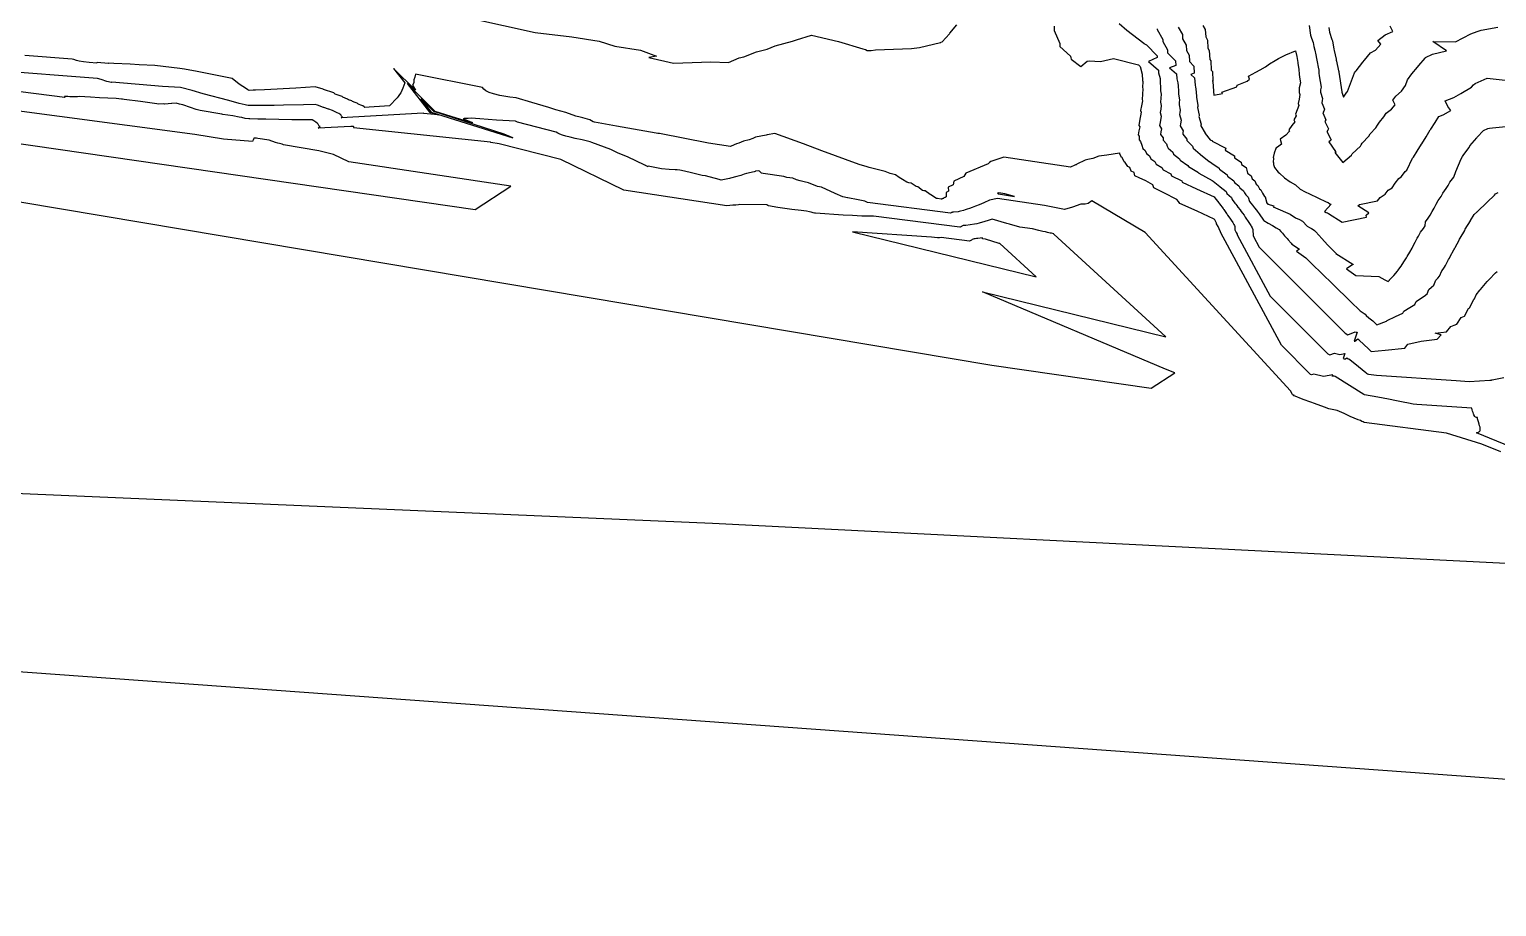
# Model space of a CAD drawing. Header units: metres. Extents: x 706349 to 713144, y 2649082 to 2655455.
# Drawn here: x 710793.2 to 711217.5, y 2651751.2 to 2652004.8 of the extents above; entities that cross this region are included whole.
import ezdxf

# ---------------------------------------------------------------- set-up
doc = ezdxf.new("R2010")
doc.units = ezdxf.units.M
for name, color, linetype in [('C-TINN-BNDY', 110, 'Continuous'), ('C-TOPO-MAJR', 9, 'Continuous'), ('C-TOPO-MINR', 8, 'Continuous')]:
    doc.layers.add(name, color=color, linetype=linetype)

msp = doc.modelspace()

# ---------------------------------------------------------------- linework, layer by layer
at = {"layer": 'C-TINN-BNDY', "color": 110, "linetype": 'Continuous', "lineweight": -3, "flags": 128}
msp.add_lwpolyline([(711728.46, 2651751.17), (708979.69, 2651949.91)], dxfattribs=at)
at = {"layer": 'C-TOPO-MAJR', "color": 9, "linetype": 'Continuous', "lineweight": -3, "elevation": -10, "flags": 128}
msp.add_lwpolyline([(711125.39, 2652005.41), (711126.62, 2652003.32), (711126.69, 2652002.03), (711127.67, 2652000.28), (711127.79, 2651998.72), (711128.57, 2651997.3), (711128.65, 2651995.52), (711129.97, 2651994.16), (711130.04, 2651992.16), (711129.08, 2651991.75), (711130.16, 2651990.79), (711130.31, 2651988.69), (711130.46, 2651988.12), (711130.48, 2651987.65), (711130.7, 2651985.47), (711130.7, 2651985.08), (711131.06, 2651982.86), (711131.04, 2651982.53), (711131.02, 2651982.23), (711131.47, 2651980.04), (711131.43, 2651979.81), (711131.39, 2651979.58), (711132.05, 2651977.42), (711132, 2651977.08), (711131.97, 2651976.92), (711133.19, 2651974.82), (711133.18, 2651974.74), (711133.16, 2651974.66), (711134.63, 2651972.85), (711135.28, 2651972.55), (711135.22, 2651972.51), (711139.19, 2651970.49), (711139.07, 2651970.18), (711138.99, 2651969.88), (711141.72, 2651968.2), (711141.7, 2651967.7), (711143.63, 2651966.43), (711143.67, 2651965.77), (711145.11, 2651964.82), (711145.23, 2651964.05), (711145.44, 2651963.24), (711146.47, 2651962.48), (711146.81, 2651961.58), (711147.56, 2651961.01), (711147.95, 2651960.05), (711148.46, 2651959.64), (711148.94, 2651958.67), (711149.28, 2651958.39), (711149.79, 2651957.47), (711150.38, 2651956.5), (711150.51, 2651956.39), (711151.07, 2651954.58), (711151.09, 2651954.55), (711151.3, 2651954.27), (711153.06, 2651953.76), (711152.86, 2651953.54), (711154.9, 2651952.62), (711156.48, 2651951.91), (711157.74, 2651951.35), (711159.31, 2651950.36), (711160.5, 2651949.81), (711161.39, 2651949.35), (711162.68, 2651947.95), (711163.41, 2651947.54), (711163.99, 2651947.2), (711164.46, 2651946.93), (711164.85, 2651946.7), (711166.42, 2651944.91), (711166.6, 2651944.73), (711166.73, 2651944.57), (711166.85, 2651944.42), (711168.72, 2651942.44), (711168.79, 2651942.33), (711170.95, 2651940.1), (711171, 2651940.02), (711175.89, 2651936.9), (711175.96, 2651936.9), (711175.98, 2651936.89), (711176, 2651936.87), (711175.9, 2651936.87), (711174.06, 2651935.55), (711176.73, 2651933.62), (711183.42, 2651933.32), (711185.16, 2651932.39), (711186.11, 2651931.93), (711186.55, 2651932.34), (711186.56, 2651932.37), (711187.76, 2651933.66), (711188.85, 2651934.87), (711188.94, 2651935.08), (711189.85, 2651936.32), (711190.68, 2651937.55), (711191.44, 2651938.77), (711191.63, 2651939.15), (711192.37, 2651940.36), (711193.03, 2651941.55), (711193.3, 2651942.05), (711193.93, 2651943.24), (711194.54, 2651944.4), (711194.88, 2651945.01), (711195.52, 2651946.16), (711196.39, 2651947.21), (711196.83, 2651947.99), (711196.94, 2651949.16), (711197.72, 2651950.23), (711198.25, 2651951.08), (711198.83, 2651952.16), (711199.46, 2651953.15), (711200.03, 2651954.25), (711200.63, 2651955.31), (711201.42, 2651956.45), (711201.96, 2651957.46), (711202.91, 2651958.79), (711203.44, 2651959.71), (711203.95, 2651960.6), (711205.08, 2651962.1), (711205.73, 2651963.71), (711207.28, 2651967.33), (711207.63, 2651968.01), (711207.97, 2651968.63), (711209.55, 2651970.65), (711209.79, 2651971.1), (711211.78, 2651973.45), (711211.9, 2651973.66), (711213.65, 2651975.55), (711214.98, 2651976.14), (711215.41, 2651976.2), (711216.31, 2651976.31), (711225.96, 2651977.31)], dxfattribs=at)
at = {"layer": 'C-TOPO-MAJR', "color": 9, "linetype": 'Continuous', "lineweight": -3, "flags": 128}
msp.add_lwpolyline([(711218.73, 2651882.67), (711213.18, 2651884.92), (711203.02, 2651888.02), (711179.17, 2651891.14), (711178.86, 2651891.31), (711178.47, 2651891.48), (711178.14, 2651891.68), (711177.45, 2651891.96), (711175.09, 2651892.86), (711173.4, 2651893.71), (711171.35, 2651894.61), (711169, 2651895.09), (711167.74, 2651895.55), (711166.9, 2651895.85), (711164.58, 2651896.69), (711164.09, 2651896.88), (711163.77, 2651896.99), (711161.52, 2651897.76), (711158.79, 2651898.96), (711158.86, 2651898.99), (711158.94, 2651899.04), (711158.84, 2651899.02), (711158.66, 2651899.07), (711158.64, 2651899.07), (711158.64, 2651899.07), (711158.46, 2651899.25), (711157.88, 2651900.33), (711115.88, 2651946.12), (711100.45, 2651955.27), (711099.39, 2651954.47), (711098.5, 2651954.27), (711097.9, 2651954.22), (711097.22, 2651954.26), (711094.81, 2651953.39), (711092.52, 2651952.68), (711086.75, 2651953.89), (711073.14, 2651955.93), (711070.83, 2651955.4), (711069.19, 2651954.68), (711067.85, 2651954.12), (711066.75, 2651953.68), (711065.82, 2651953.34), (711065.02, 2651953.06), (711064.35, 2651952.83), (711063.78, 2651952.64), (711063.28, 2651952.48), (711062.44, 2651952.25), (711062.08, 2651952.16), (711061.74, 2651952.09), (711060.44, 2651951.93), (711060.3, 2651951.93), (711060.18, 2651951.91), (711060.07, 2651951.9), (711059.88, 2651951.83), (711059.79, 2651951.77), (711059.6, 2651951.65), (711059.59, 2651951.66), (711035.54, 2651954.77), (711034.83, 2651955.13), (711032.89, 2651955.53), (711029.85, 2651956.06), (711029.74, 2651956.13), (711028.41, 2651956.41), (711026.22, 2651957.33), (711022.29, 2651959.2), (711021.14, 2651959.37), (711018.47, 2651960.43), (711017.21, 2651960.73), (711016.1, 2651961.01), (711015.05, 2651961.33), (711013.94, 2651961.79), (711012.2, 2651961.97), (711011.4, 2651962.23), (711005.36, 2651963.17), (711004.95, 2651963.24), (711004.49, 2651963.57), (711004.4, 2651963.68), (711004.31, 2651963.77), (711004.16, 2651963.93), (711003.22, 2651963.76), (711003.06, 2651963.7), (711002.83, 2651963.62), (711000.6, 2651963.14), (710999.86, 2651962.9), (710998.9, 2651962.55), (710997.73, 2651962.24), (710995.92, 2651961.82), (710995.65, 2651961.66), (710993.21, 2651961.23), (710992.7, 2651961.38), (710988.75, 2651962.45), (710987.76, 2651962.54), (710984.66, 2651963.32), (710982.69, 2651963.8), (710981.29, 2651964.13), (710980.56, 2651964.17), (710979.93, 2651964.23), (710978.18, 2651964.28), (710976.04, 2651964.45), (710972.12, 2651965.27), (710972.03, 2651965.1), (710971.96, 2651965.18), (710971.57, 2651965.39), (710971.5, 2651965.43), (710971.38, 2651965.48), (710971.15, 2651965.58), (710966.19, 2651967.92), (710963.48, 2651969), (710961.33, 2651970.09), (710955.8, 2651972.09), (710955.37, 2651972.24), (710953.04, 2651972.82), (710951.07, 2651973.26), (710949.55, 2651973.65), (710948.32, 2651973.97), (710947.37, 2651974.26), (710946.61, 2651974.54), (710945.99, 2651974.8), (710945.52, 2651975.07), (710934.37, 2651977.94), (710933.76, 2651978.22), (710933.74, 2651978.22), (710928.28, 2651978.58), (710923.44, 2651978.92), (710921, 2651979.09), (710920.12, 2651979.05), (710919.43, 2651979.02), (710918.97, 2651979), (710918.62, 2651978.97), (710921.31, 2651977.83), (710921.02, 2651977.75), (710910.55, 2651981.08), (710902.48, 2651989.11), (710908.87, 2651980.86), (710911.4, 2651980.06), (710907.14, 2651980.51), (710907.15, 2651980.52), (710907.15, 2651980.53), (710907.14, 2651980.54), (710907.08, 2651980.54), (710883.39, 2651979.24), (710883.72, 2651979.51), (710883.55, 2651979.57), (710883.5, 2651979.72), (710883.39, 2651979.89), (710883.22, 2651980.07), (710882.97, 2651980.27), (710882.64, 2651980.48), (710882.18, 2651980.7), (710881.6, 2651980.98), (710880.84, 2651981.3), (710879.81, 2651981.69), (710879.66, 2651981.75), (710878.34, 2651982.2), (710878.29, 2651982.26), (710876.52, 2651982.85), (710875.86, 2651983.04), (710872.49, 2651983), (710866.68, 2651982.87), (710864.01, 2651982.83), (710858.47, 2651982.77), (710856.43, 2651982.75), (710856.03, 2651982.85), (710855.64, 2651982.95), (710853.84, 2651983.39), (710850.87, 2651984.27), (710850.86, 2651984.27), (710850.84, 2651984.28), (710843.5, 2651986.2), (710840.24, 2651987.12), (710836.94, 2651988.02), (710831.68, 2651988.33), (710817.09, 2651989.54), (710816.99, 2651989.44), (710816.98, 2651989.45), (710816.97, 2651989.42), (710815.57, 2651989.72), (710813.93, 2651990.3), (710812.94, 2651990.57), (710782.84, 2651992.92)], dxfattribs=at)
msp.add_lwpolyline([(711073.14, 2651957.44), (711073.44, 2651957.3), (711078.04, 2651956.47), (711075.25, 2651957.22), (711073.5, 2651957.56), (711073.14, 2651957.44)], close=True, dxfattribs=at)
at = {"layer": 'C-TOPO-MINR', "color": 8, "linetype": 'Continuous', "lineweight": -3, "flags": 128}
for points, elevation in [([(710921.16, 2652007.99), (710939.48, 2652003.87), (710950.06, 2652002.6), (710957.99, 2652001.4), (710962.5, 2651999.94), (710969.93, 2651998.78), (710974.53, 2651997.05), (710972.35, 2651996.63), (710979.47, 2651995.04), (710990.22, 2651995.42), (710995.35, 2651995.26), (710998.49, 2651996.56), (710999.8, 2651996.89), (711003.42, 2651998.26), (711006.51, 2651999.1), (711008.88, 2652000.02), (711013.91, 2652001.42), (711015, 2652001.82), (711019.36, 2652003.08), (711027.18, 2652001.33), (711034.24, 2651999.13), (711034.98, 2651998.94), (711035.5, 2651998.74), (711036.65, 2651998.72), (711037.9, 2651998.84), (711048.29, 2651999.3), (711050.63, 2651999.57), (711056.63, 2652001.02), (711056.74, 2652001.04), (711056.79, 2652001.06), (711057.14, 2652001.19), (711059.27, 2652003.55), (711059.34, 2652003.7), (711061.41, 2652006.11)], -4), ([(711089.51, 2652005.68), (711089.55, 2652004.49), (711091.16, 2652000.74), (711091.15, 2651999.84), (711094.23, 2651997.06), (711094.33, 2651996.62), (711094.44, 2651996.22), (711097.26, 2651994.05), (711099.07, 2651995.63), (711099.62, 2651995.68), (711102.91, 2651995.54), (711106.72, 2651996.4), (711113.97, 2651994.52), (711114.44, 2651994.1), (711114.45, 2651994.02), (711115.03, 2651991.84), (711115.11, 2651990.03), (711115.15, 2651989.71), (711115.13, 2651988.02), (711115.19, 2651987.64), (711115.1, 2651986.03), (711114.97, 2651984.54), (711115.06, 2651984.11), (711114.82, 2651982.7), (711114.55, 2651981.34), (711114.69, 2651980.9), (711114.25, 2651978.31), (711114.02, 2651977.04), (711114.27, 2651976.62), (711114.03, 2651975.44), (711113.8, 2651974.3), (711114.12, 2651973.9), (711114.13, 2651972.82), (711114.55, 2651972.38), (711114.86, 2651971.33), (711115.23, 2651970.35), (711115.87, 2651969.81), (711116.27, 2651968.89), (711117.12, 2651968.22), (711117.51, 2651967.38), (711118.67, 2651966.6), (711119.08, 2651965.84), (711120.67, 2651964.88), (711121.11, 2651964.2), (711123.3, 2651963.01), (711123.52, 2651962.48), (711126.44, 2651960.98), (711126.51, 2651960.6), (711130.71, 2651958.67), (711135.77, 2651956.35), (711136.02, 2651956.12), (711136.03, 2651956.09), (711137.15, 2651954.61), (711137.21, 2651954.53), (711137.28, 2651954.44), (711137.35, 2651954.35), (711138.37, 2651953.01), (711138.48, 2651952.85), (711138.61, 2651952.68), (711139.38, 2651951.56), (711139.53, 2651951.34), (711139.68, 2651951.11), (711140.36, 2651950.19), (711140.53, 2651949.93), (711140.7, 2651949.67), (711141.18, 2651948.92), (711141.5, 2651948.35), (711141.67, 2651948.08), (711141.74, 2651947.83), (711141.8, 2651946.87), (711142.02, 2651946.42), (711142.2, 2651946.07), (711142.42, 2651945.59), (711142.47, 2651945.4), (711152.02, 2651927.67), (711168.66, 2651911.02), (711169.21, 2651910.7), (711170.61, 2651911.23), (711172.14, 2651910.82), (711173.6, 2651911.09), (711173.12, 2651909.61), (711173.45, 2651909.58), (711173.77, 2651909.52), (711174.22, 2651909.85), (711174.6, 2651909.57), (711174.84, 2651909.49), (711174.95, 2651909.44), (711175.05, 2651909.34), (711177.5, 2651907.3), (711179.63, 2651905.62), (711179.84, 2651905.44), (711180.15, 2651905.22), (711180.47, 2651905.16), (711182.71, 2651904.79), (711205.79, 2651903.26), (711209.56, 2651902.96), (711215.52, 2651903.42), (711216.03, 2651903.39), (711216.11, 2651903.45), (711216.19, 2651903.52), (711219.61, 2651904.13)], -4), ([(711108.3, 2652006.46), (711110.6, 2652004.59), (711115.44, 2652000.84), (711115.49, 2652000.68), (711116.24, 2652000.37), (711119.35, 2651997.18), (711119.37, 2651996.64), (711116.79, 2651995.54), (711119.68, 2651993), (711119.74, 2651992.25), (711120.18, 2651990.6), (711120.24, 2651989.24), (711120.33, 2651988.3), (711120.32, 2651987.04), (711120.48, 2651986.04), (711120.42, 2651984.87), (711120.32, 2651983.77), (711120.53, 2651982.75), (711120.35, 2651981.73), (711120.16, 2651980.75), (711120.48, 2651979.74), (711120.16, 2651977.9), (711120.01, 2651977), (711120.58, 2651976.02), (711120.41, 2651975.21), (711120.25, 2651974.42), (711121.03, 2651973.45), (711121.04, 2651972.74), (711122.05, 2651971.69), (711122.24, 2651971.03), (711122.48, 2651970.42), (711123.83, 2651969.27), (711124.06, 2651968.73), (711125.76, 2651967.41), (711125.96, 2651966.97), (711128.18, 2651965.48), (711128.36, 2651965.16), (711131.25, 2651963.42), (711131.37, 2651963.22), (711135.21, 2651961.13), (711135.22, 2651961.12), (711135.56, 2651960.94), (711137.47, 2651959.4), (711137.54, 2651959.26), (711139.24, 2651957.88), (711139.37, 2651957.64), (711139.52, 2651957.39), (711140.85, 2651956.21), (711141.04, 2651955.59), (711141.8, 2651954.59), (711142.06, 2651954.25), (711142.37, 2651953.85), (711142.69, 2651953.42), (711143.3, 2651952.61), (711143.64, 2651952.15), (711144.02, 2651951.65), (711144.44, 2651951.04), (711144.79, 2651950.51), (711145.16, 2651949.96), (711145.48, 2651949.53), (711145.84, 2651948.98), (711146.2, 2651948.43), (711146.39, 2651948.14), (711146.51, 2651947.93), (711146.83, 2651947.42), (711146.97, 2651946.94), (711147.08, 2651945.13), (711147.11, 2651945.05), (711147.14, 2651944.99), (711147.18, 2651944.91), (711147.19, 2651944.88), (711148.8, 2651941.88), (711173.68, 2651917), (711174.5, 2651916.52), (711176.58, 2651917.31), (711176.86, 2651917.24), (711177.12, 2651917.29), (711176.28, 2651914.66), (711176.38, 2651914.65), (711176.47, 2651914.63), (711177.4, 2651915.29), (711177.46, 2651915.26), (711177.51, 2651915.23), (711177.58, 2651915.17), (711179.29, 2651913.52), (711180.27, 2651912.59), (711180.65, 2651912.23), (711181.25, 2651911.67), (711185.24, 2651912.06), (711190.95, 2651912.65), (711191.77, 2651913.83), (711195.68, 2651914.66), (711200.33, 2651915.21), (711201.41, 2651916.5), (711199.67, 2651916.95), (711202.96, 2651917.39), (711204.24, 2651918.94), (711205.22, 2651919.32), (711206.03, 2651919.62), (711207.2, 2651921.49), (711207.72, 2651921.73), (711208.16, 2651921.93), (711209.32, 2651924.1), (711209.56, 2651924.24), (711209.76, 2651924.36), (711210.92, 2651926.8), (711210.98, 2651926.85), (711211.03, 2651926.88), (711211.08, 2651926.92), (711211.56, 2651928.03), (711212.6, 2651929.39), (711212.7, 2651929.49), (711212.82, 2651929.61), (711214.71, 2651931.88), (711215, 2651932.16), (711215.36, 2651932.48), (711217.12, 2651934.38), (711217.66, 2651934.84)], -6), ([(711132.51, 2652005.88), (711133.18, 2652004.75), (711133.37, 2652002.6), (711133.88, 2652001.72), (711134.01, 2651999.33), (711134.38, 2651998.68), (711134.59, 2651996.12), (711134.84, 2651995.67), (711134.95, 2651992.99), (711135.28, 2651992.66), (711135.38, 2651989.91), (711135.22, 2651989.85), (711135.4, 2651989.69), (711135.6, 2651986.92), (711135.6, 2651986.89), (711135.61, 2651986.86), (711135.71, 2651985.81), (711138.22, 2651986.24), (711138.09, 2651986.45), (711138.03, 2651986.63), (711142.41, 2651988.15), (711142.49, 2651988.63), (711145.36, 2651989.86), (711146.04, 2651990.44), (711145.73, 2651991.23), (711147.87, 2651992.42), (711149.11, 2651993.1), (711150.63, 2651993.97), (711151.77, 2651994.85), (711153.47, 2651995.84), (711154.38, 2651996.39), (711156.53, 2651997.43), (711159.31, 2651998.64), (711159.68, 2651996.91), (711159.97, 2651995.22), (711160.04, 2651994.96), (711160.26, 2651993.31), (711160.35, 2651991.79), (711160.57, 2651990.4), (711160.73, 2651989.34), (711160.37, 2651987.94), (711160.39, 2651986.56), (711160.58, 2651985.98), (711160.38, 2651984.67), (711160.06, 2651983.38), (711160.31, 2651982.79), (711159.85, 2651981.55), (711159.3, 2651980.32), (711159.53, 2651979.78), (711158.84, 2651978.61), (711159.1, 2651978.09), (711158.29, 2651976.97), (711157.4, 2651975.78), (711157.6, 2651975.4), (711156.58, 2651974.24), (711154.87, 2651973.07), (711154.89, 2651973.04), (711155.29, 2651971.58), (711154.14, 2651970.76), (711153.6, 2651970.42), (711153.69, 2651970.37), (711153.17, 2651969.05), (711152.84, 2651967.74), (711152.94, 2651967.68), (711152.88, 2651966.34), (711152.92, 2651966.31), (711152.95, 2651965.69), (711153.3, 2651964.91), (711154.35, 2651963.55), (711154.74, 2651963.21), (711156.17, 2651961.85), (711157.82, 2651960.71), (711159.3, 2651959.82), (711160.66, 2651958.61), (711162.13, 2651957.82), (711163.34, 2651957.27), (711168.18, 2651954.97), (711168.81, 2651954.7), (711169.28, 2651954.39), (711169.66, 2651954.28), (711167.69, 2651952.13), (711168.19, 2651951.9), (711168.58, 2651951.73), (711168.88, 2651951.59), (711172.84, 2651949.1), (711179.86, 2651950.47), (711179.79, 2651951.13), (711180.54, 2651951.78), (711177.35, 2651953.74), (711177.79, 2651954.17), (711183.09, 2651955.27), (711183.8, 2651956.21), (711185.29, 2651957.16), (711186.17, 2651958.28), (711187.26, 2651959.03), (711188.16, 2651960.29), (711189.21, 2651961.65), (711189.97, 2651962.22), (711191.05, 2651963.7), (711191.56, 2651964.12), (711193.12, 2651967.52), (711193.46, 2651967.83), (711194.53, 2651969.63), (711195.8, 2651971.57), (711195.91, 2651971.69), (711197.12, 2651973.73), (711197.12, 2651973.73), (711197.15, 2651973.78), (711198.3, 2651975.76), (711198.44, 2651975.91), (711199.69, 2651977.88), (711200.76, 2651979.6), (711202.07, 2651980.06), (711204.28, 2651981.32), (711203.37, 2651982.49), (711202.63, 2651984.14), (711205.16, 2651985.06), (711207.11, 2651986.22), (711210.24, 2651988.13), (711210.84, 2651988.73), (711211.32, 2651989.19), (711214.76, 2651990.69), (711227.82, 2651989.23)], -12), ([(711163.29, 2652005.96), (711163.68, 2652003.09), (711163.99, 2652002.21), (711164.41, 2652000.98), (711164.6, 2651999.89), (711164.91, 2651998.75), (711165.17, 2651997.46), (711165.4, 2651996.39), (711165.57, 2651995.41), (711165.92, 2651993.91), (711166.04, 2651993.01), (711166.1, 2651992.18), (711166.22, 2651991.41), (711166.73, 2651988.06), (711166.54, 2651987.33), (711166.55, 2651986.62), (711167.16, 2651984.84), (711167.06, 2651984.2), (711166.91, 2651983.58), (711167.68, 2651981.71), (711167.48, 2651981.17), (711167.24, 2651980.63), (711168.09, 2651978.66), (711167.83, 2651978.21), (711168.91, 2651976), (711168.66, 2651975.65), (711168.37, 2651975.27), (711169.64, 2651972.83), (711169.4, 2651972.55), (711169, 2651972.28), (711170.91, 2651969.51), (711170.96, 2651969.32), (711170.75, 2651969.18), (711172.97, 2651966.29), (711175.51, 2651968.39), (711175.71, 2651968.81), (711178.1, 2651971.04), (711178.35, 2651971.46), (711178.65, 2651971.92), (711180.57, 2651973.97), (711180.95, 2651974.62), (711182.53, 2651976.34), (711183.02, 2651977.13), (711183.59, 2651978.01), (711184.86, 2651979.55), (711185.5, 2651980.57), (711187.06, 2651981.75), (711188.12, 2651983), (711187.46, 2651984.31), (711188.31, 2651985.51), (711190.01, 2651986.92), (711191.12, 2651988.57), (711191.73, 2651990.26), (711193.01, 2651991.94), (711194.57, 2651993.85), (711194.97, 2651994.34), (711196.78, 2651996.43), (711196.97, 2651996.67), (711198.99, 2651997.65), (711202.97, 2651998.55), (711199.05, 2652001.28), (711199.03, 2652001.31), (711199.03, 2652001.31), (711199.05, 2652001.32), (711205.57, 2652001.24), (711210.02, 2652003.48), (711211.87, 2652004.16), (711212.99, 2652004.54), (711217.81, 2652005.44)], -14), ([(711168.95, 2652005.31), (711169.13, 2652004), (711169.86, 2652001.91), (711170.02, 2652001.44), (711170.43, 2651999.1), (711170.53, 2651998.72), (711171.06, 2651996.14), (711171.12, 2651995.86), (711171.16, 2651995.6), (711171.81, 2651992.86), (711171.83, 2651992.7), (711171.84, 2651992.56), (711171.86, 2651992.42), (711172.73, 2651986.77), (711172.72, 2651986.72), (711172.72, 2651986.68), (711173.22, 2651985.2), (711174.21, 2651986.6), (711174.32, 2651986.7), (711174.4, 2651986.81), (711176.35, 2651992.22), (711176.58, 2651992.52), (711176.85, 2651992.85), (711178.84, 2651995.32), (711179.31, 2651995.87), (711180.98, 2651998.05), (711182.51, 2651998.78), (711184.01, 2652000.56), (711183.11, 2652001.57), (711185.3, 2652003.18), (711187.44, 2652004.18), (711186.68, 2652005.73)], -16), ([(711119.35, 2652004.92), (711119.36, 2652004.73), (711120.95, 2652001.88), (711121, 2652001.32), (711122.3, 2651998.92), (711122.34, 2651998.05), (711124.66, 2651995.67), (711124.7, 2651994.4), (711122.93, 2651993.64), (711124.92, 2651991.9), (711125.02, 2651990.47), (711125.32, 2651989.36), (711125.36, 2651988.45), (711125.52, 2651986.89), (711125.51, 2651986.06), (711125.77, 2651984.45), (711125.73, 2651983.7), (711125.67, 2651983), (711126, 2651981.4), (711125.89, 2651980.77), (711125.77, 2651980.17), (711126.26, 2651978.58), (711126.08, 2651977.49), (711125.99, 2651976.96), (711126.88, 2651975.42), (711126.79, 2651974.97), (711126.71, 2651974.54), (711127.95, 2651973.01), (711127.95, 2651972.66), (711129.55, 2651971.01), (711129.63, 2651970.74), (711129.72, 2651970.48), (711131.79, 2651968.73), (711131.85, 2651968.58), (711134.4, 2651966.59), (711134.42, 2651966.56), (711135.12, 2651966.09), (711137.26, 2651964.69), (711137.29, 2651964.53), (711137.33, 2651964.36), (711139.59, 2651962.7), (711139.71, 2651962.36), (711141.47, 2651961.05), (711141.66, 2651960.57), (711142.97, 2651959.52), (711143.24, 2651958.97), (711144.26, 2651958.13), (711144.58, 2651957.56), (711144.95, 2651956.95), (711145.68, 2651956.3), (711146.06, 2651955.08), (711146.44, 2651954.57), (711146.9, 2651953.96), (711147.46, 2651953.25), (711148.03, 2651952.5), (711148.24, 2651952.21), (711148.8, 2651951.45), (711149.43, 2651950.62), (711149.5, 2651950.52), (711150.06, 2651949.68), (711150.18, 2651949.5), (711151.44, 2651948.8), (711152.71, 2651948.06), (711153.75, 2651947.46), (711154.59, 2651946.96), (711155.13, 2651946.35), (711155.57, 2651945.89), (711155.9, 2651945.49), (711156.19, 2651945.11), (711156.96, 2651944.3), (711157.18, 2651943.95), (711158.11, 2651943), (711158.28, 2651942.66), (711160.46, 2651941.27), (711159.64, 2651940.68), (711162.33, 2651938.74), (711164.27, 2651936.82), (711166.85, 2651934.32), (711170.23, 2651931.03), (711175.23, 2651926.14), (711178.07, 2651923.4), (711179.46, 2651922.45), (711179.79, 2651922.1), (711180.51, 2651921.42), (711181.67, 2651920.5), (711182.83, 2651919.37), (711185.69, 2651920.44), (711185.83, 2651920.65), (711188.29, 2651921.78), (711190.35, 2651922.77), (711190.67, 2651923.36), (711192.38, 2651924.35), (711193.81, 2651925.21), (711194.25, 2651926.12), (711195.47, 2651926.96), (711196.51, 2651927.71), (711197.4, 2651928.39), (711197.92, 2651929.59), (711198.67, 2651930.27), (711199.32, 2651930.87), (711199.92, 2651932.28), (711200.47, 2651932.86), (711200.95, 2651933.41), (711201.68, 2651934.99), (711202.06, 2651935.5), (711202.4, 2651936.01), (711202.71, 2651936.51), (711203.54, 2651938.25), (711203.82, 2651938.69), (711204.06, 2651939.13), (711205.08, 2651941.03), (711205.28, 2651941.4), (711205.47, 2651941.76), (711206.61, 2651943.84), (711206.77, 2651944.12), (711206.99, 2651944.39), (711208.27, 2651946.69), (711208.29, 2651946.89), (711208.42, 2651947.07), (711209.91, 2651949.49), (711209.95, 2651949.57), (711211.04, 2651951.29), (711211.94, 2651952.14), (711211.98, 2651952.2), (711212.02, 2651952.26), (711214.57, 2651954.66), (711214.73, 2651954.88), (711216.9, 2651956.91), (711217.2, 2651957.28), (711217.94, 2651957.64)], -8), ([(711225.52, 2651882.48), (711211.7, 2651888.17), (711211.87, 2651888.22), (711212.07, 2651888.27), (711212.24, 2651888.35), (711212.39, 2651888.45), (711212.53, 2651888.53), (711212.66, 2651888.65), (711212.72, 2651888.8), (711212.75, 2651888.98), (711212.75, 2651889.17), (711212.74, 2651889.45), (711212.69, 2651889.77), (711212.57, 2651890.16), (711212.44, 2651890.66), (711212.24, 2651891.33), (711211.99, 2651892.24), (711212, 2651892.26), (711211.93, 2651892.49), (711211.94, 2651892.53), (711211.94, 2651892.57), (711211.68, 2651892.56), (711211.4, 2651892.68), (711211.19, 2651892.84), (711210.89, 2651893.35), (711210.77, 2651893.65), (711210.67, 2651894), (711210.55, 2651894.38), (711210.46, 2651894.82), (711210.34, 2651895.24), (711194.39, 2651896.3), (711193.31, 2651896.48), (711192.01, 2651896.71), (711190.46, 2651897.01), (711188.56, 2651897.4), (711186.19, 2651897.87), (711183.16, 2651898.45), (711179.25, 2651899.17), (711179.12, 2651899.25), (711170.8, 2651904.46), (711170.52, 2651904.51), (711169.97, 2651904.57), (711170.08, 2651904.9), (711167.42, 2651904.41), (711164.63, 2651905.15), (711163.93, 2651904.88), (711163.65, 2651905.05), (711155.24, 2651913.46), (711137.76, 2651945.93), (711137.66, 2651946.27), (711137.26, 2651947.16), (711136.93, 2651947.79), (711136.53, 2651948.62), (711136.52, 2651948.72), (711136.52, 2651948.75), (711136.5, 2651948.78), (711135.98, 2651949.7), (711135.82, 2651949.95), (711130.92, 2651952.21), (711125.86, 2651954.48), (711125.48, 2651955.02), (711125.02, 2651955.63), (711121.26, 2651957.59), (711118.41, 2651959.03), (711118.03, 2651959.9), (711116.04, 2651960.98), (711114.13, 2651961.85), (711112.83, 2651962.45), (711112.65, 2651963.41), (711111.82, 2651963.83), (711111.39, 2651964.89), (711110.85, 2651965.18), (711110.09, 2651966.35), (711109.81, 2651966.52), (711109.17, 2651967.72), (711109.06, 2651967.79), (711108.47, 2651969.04), (711108.47, 2651969.04), (711108.46, 2651969.06), (711108.39, 2651969.05), (711104.8, 2651968.47), (711102.44, 2651968.19), (711100.75, 2651967.46), (711099.24, 2651967.2), (711098.52, 2651966.97), (711096.13, 2651965.8), (711095.9, 2651965.68), (711095.7, 2651965.59), (711095.51, 2651965.51), (711094.27, 2651964.96), (711082.03, 2651966.83), (711074.97, 2651967.9), (711071.2, 2651966.63), (711070.88, 2651966.33), (711070.48, 2651965.95), (711063.97, 2651963.18), (711063.4, 2651962.28), (711060.51, 2651960.94), (711060.36, 2651959.9), (711058.93, 2651959.18), (711059.03, 2651958.06), (711058.3, 2651957.66), (711058.33, 2651956.4), (711058, 2651956.2), (711057.78, 2651956.08), (711057.5, 2651955.98), (711057.6, 2651955.93), (711057.39, 2651955.89), (711057.32, 2651955.85), (711057.25, 2651955.83), (711057.2, 2651955.81), (711057.16, 2651955.79), (711057.12, 2651955.78), (711057.09, 2651955.77), (711057.07, 2651955.76), (711057.04, 2651955.75), (711057, 2651955.74), (711056.99, 2651955.74), (711056.97, 2651955.73), (711056.91, 2651955.73), (711056.9, 2651955.73), (711056.9, 2651955.73), (711056.89, 2651955.72), (711056.89, 2651955.72), (711056.88, 2651955.72), (711056.87, 2651955.71), (711056.87, 2651955.71), (711055.76, 2651955.86), (711055.73, 2651955.87), (711055.64, 2651955.89), (711055.5, 2651955.92), (711053.84, 2651957.01), (711053.64, 2651957.05), (711052.28, 2651958.11), (711051.86, 2651958.15), (711051.42, 2651958.23), (711050.08, 2651959.24), (711049.61, 2651959.34), (711048.22, 2651960.29), (711047.56, 2651960.42), (711046.95, 2651960.6), (711045.66, 2651961.44), (711044.76, 2651961.98), (711043.66, 2651962.75), (711042.1, 2651963.09), (711040.69, 2651963.71), (711038.76, 2651964.15), (711036.01, 2651964.86), (711035.47, 2651965.09), (711033.15, 2651965.69), (711022.32, 2651969.71), (711017.06, 2651971.72), (711008.8, 2651974.68), (711006.59, 2651974.32), (711006.25, 2651974.18), (711003.15, 2651973.62), (711002.43, 2651973.27), (711001.34, 2651972.84), (710999.68, 2651972.47), (710998.36, 2651971.88), (710997.7, 2651971.74), (710996.17, 2651971.06), (710996.12, 2651971.05), (710995.96, 2651970.98), (710989.61, 2651971.88), (710975.43, 2651974.65), (710974.9, 2651974.73), (710974.46, 2651974.81), (710962.99, 2651976.85), (710956.63, 2651977.99), (710956.31, 2651978.05), (710956.27, 2651978.07), (710955.25, 2651978.67), (710953.25, 2651979.18), (710952.48, 2651979.38), (710951.2, 2651979.72), (710948.29, 2651980.75), (710945.41, 2651981.55), (710943.43, 2651982.26), (710938.5, 2651983.64), (710933.93, 2651985), (710932.11, 2651985.22), (710929.29, 2651985.69), (710927.38, 2651986.14), (710926.13, 2651986.59), (710925.2, 2651987.04), (710924.6, 2651987.51), (710924.19, 2651988.01), (710904.89, 2651991.84), (710904.69, 2651991.01), (710904.42, 2651990.26), (710904.34, 2651989.32), (710904.03, 2651988.66), (710904.88, 2651987.2), (710898.53, 2651993.51), (710901.73, 2651989.38), (710901.49, 2651988.58), (710901.21, 2651987.8), (710900.93, 2651987.1), (710900.59, 2651986.47), (710900.24, 2651985.93), (710899.89, 2651985.43), (710899.55, 2651984.98), (710897.32, 2651982.65), (710890.04, 2651982.25), (710890.13, 2651982.32), (710890.09, 2651982.34), (710890.07, 2651982.38), (710890.04, 2651982.43), (710889.99, 2651982.48), (710889.93, 2651982.53), (710889.84, 2651982.59), (710889.71, 2651982.65), (710889.55, 2651982.73), (710889.34, 2651982.82), (710889.06, 2651982.92), (710888.57, 2651983.11), (710888.18, 2651983.25), (710887.95, 2651983.5), (710887.4, 2651983.69), (710886.67, 2651983.9), (710886.47, 2651984.12), (710885.45, 2651984.45), (710885.23, 2651984.66), (710883.81, 2651985.16), (710883.62, 2651985.39), (710881.62, 2651986.07), (710881.47, 2651986.27), (710881.22, 2651986.49), (710878.22, 2651987.4), (710878.11, 2651987.51), (710875.82, 2651988.18), (710870.27, 2651987.85), (710861.19, 2651987.35), (710858.59, 2651987.22), (710857.9, 2651987.19), (710856.75, 2651987.14), (710856.41, 2651987.3), (710856, 2651987.58), (710853.82, 2651988.95), (710851.88, 2651990.56), (710841.72, 2651992.64), (710838.09, 2651993.33), (710836.66, 2651993.49), (710829.51, 2651994.32), (710824.93, 2651994.51), (710822.3, 2651994.74), (710817.59, 2651994.92), (710816.16, 2651995.01), (710816.12, 2651994.97), (710812.85, 2651995.18), (710812.72, 2651995.03), (710810.47, 2651995.19), (710808.83, 2651995.42), (710807.62, 2651995.65), (710806.79, 2651995.83), (710806.04, 2651996.1), (710805.59, 2651996.22), (710791.85, 2651997.29)], -2), ([(710790.45, 2651954.94), (711071.5, 2651907.74), (711117.61, 2651901.07), (711124.41, 2651905.51), (711121.76, 2651906.57), (711068.83, 2651928.88), (711121.86, 2651915.9), (711089.46, 2651945.64), (711089.43, 2651945.65), (711088.79, 2651945.84), (711088.59, 2651945.87), (711088.34, 2651945.92), (711088.03, 2651946), (711087.63, 2651946.1), (711087.07, 2651946.23), (711086.29, 2651946.41), (711085.14, 2651946.67), (711083.27, 2651947.12), (711079.58, 2651947.66), (711076.6, 2651948.48), (711075.84, 2651948.69), (711071.57, 2651949.89), (711070.49, 2651949.51), (711069.52, 2651949.21), (711067.88, 2651948.75), (711067.16, 2651948.58), (711066.51, 2651948.44), (711063.97, 2651948.14), (711063.7, 2651948.14), (711063.46, 2651948.1), (711063.24, 2651948.07), (711062.87, 2651947.94), (711062.71, 2651947.83), (711062.33, 2651947.59), (711062.31, 2651947.6), (711062.31, 2651947.6), (711037.34, 2651950.83), (711035.78, 2651950.77), (711033.91, 2651950.79), (711031.26, 2651950.98), (711028.54, 2651951.12), (711020.48, 2651951.67), (711020.21, 2651951.69), (711019.82, 2651951.79), (711019.54, 2651951.87), (711019.23, 2651951.97), (711018.82, 2651952.09), (711017.91, 2651952.23), (711016.42, 2651952.42), (711013.64, 2651952.74), (711009.61, 2651953.3), (711006.97, 2651953.75), (711006.95, 2651953.8), (711006.9, 2651953.83), (711006.84, 2651953.92), (711006.82, 2651953.95), (711006.79, 2651953.92), (711006.5, 2651954.11), (711006.48, 2651954.06), (710998.63, 2651954.16), (710998.26, 2651954.12), (710997.51, 2651954.01), (710997.2, 2651953.97), (710996.96, 2651953.95), (710996.58, 2651954), (710995.74, 2651953.91), (710994.87, 2651953.8), (710965.12, 2651958.28), (710946.88, 2651967.15), (710929.07, 2651971.73), (710926.67, 2651972.13), (710926.55, 2651972.18), (710886.96, 2651976.3), (710887.05, 2651976.45), (710887.02, 2651976.58), (710886.96, 2651976.73), (710886.17, 2651976.75), (710876.74, 2651976.23), (710877.31, 2651976.69), (710877.01, 2651976.79), (710876.92, 2651977.05), (710876.74, 2651977.36), (710876.44, 2651977.66), (710876.01, 2651978.01), (710875.44, 2651978.36), (710874.93, 2651978.61), (710871.25, 2651978.61), (710869.06, 2651978.67), (710861.57, 2651978.8), (710859.26, 2651978.83), (710856.95, 2651978.91), (710856.76, 2651978.9), (710856.65, 2651978.93), (710855.59, 2651979.07), (710854.59, 2651979.29), (710853.88, 2651979.39), (710852.07, 2651979.77), (710849.13, 2651980.17), (710848.86, 2651980.28), (710842.6, 2651981.31), (710841.42, 2651981.67), (710839.78, 2651982.19), (710837.57, 2651982.96), (710836.65, 2651983.15), (710835.66, 2651983.43), (710834.42, 2651983.33), (710834.29, 2651983.37), (710832.4, 2651983.14), (710832.07, 2651983.23), (710830.66, 2651983.14), (710830.08, 2651983.23), (710825.38, 2651983.95), (710820.6, 2651984.54), (710820.08, 2651984.58), (710819.8, 2651984.61), (710818.34, 2651984.84), (710818.32, 2651984.83), (710818.32, 2651984.81), (710813.44, 2651985.03), (710810.85, 2651985.24), (710809.21, 2651985.3), (710807.82, 2651985.38), (710807.07, 2651985.33), (710806.68, 2651985.26), (710806.4, 2651985.28), (710805.69, 2651985.3), (710805.45, 2651985.31), (710804.89, 2651985.31), (710804.32, 2651985.35), (710803.99, 2651985.38), (710803.71, 2651985.4), (710803.32, 2651985.39), (710803.34, 2651985.26), (710803.43, 2651985.12), (710747.54, 2651992.27)], 2), ([(710733.5, 2651980.03), (710922.15, 2651952.77), (710932.41, 2651959.45), (710885.54, 2651966.5), (710881.16, 2651968.63), (710876.88, 2651969.73), (710866.64, 2651971.41), (710866.47, 2651971.49), (710866.26, 2651971.59), (710865.92, 2651971.68), (710865.56, 2651971.79), (710865.05, 2651971.94), (710864.38, 2651972.14), (710862.51, 2651972.74), (710859.22, 2651973.28), (710858.87, 2651973.31), (710858.51, 2651973.38), (710858.43, 2651973.36), (710858.15, 2651973.34), (710858.04, 2651972.99), (710857.93, 2651972.93), (710857.77, 2651972.55), (710857.73, 2651972.36), (710849.38, 2651973.05), (710849.38, 2651973.05), (710841.01, 2651974.43), (710762.66, 2651984.81)], 4), ([(711350.25, 2651843.83), (710990.73, 2651861.94), (709797.78, 2651913.25)], 2)]:
    msp.add_lwpolyline(points, dxfattribs=dict(at, elevation=elevation))
for points, elevation in [([(710906.43, 2651984.7), (710909.37, 2651980.91), (710933.02, 2651973.45), (710930.54, 2651974.53), (710910.14, 2651981.01), (710906.43, 2651984.7)], 2), ([(711065.02, 2651943.54), (711056.91, 2651944.59), (711056.4, 2651944.57), (711055.79, 2651944.58), (711054.93, 2651944.64), (711054.05, 2651944.69), (711031.22, 2651946.24), (711084.38, 2651933.24), (711073.85, 2651942.91), (711073.67, 2651942.94), (711069.65, 2651944.15), (711068.84, 2651944.25), (711068.84, 2651944.26), (711068.82, 2651944.33), (711068.82, 2651944.39), (711068.81, 2651944.44), (711068.81, 2651944.5), (711067.49, 2651944.35), (711067.1, 2651944.35), (711066.73, 2651944.29), (711066.41, 2651944.25), (711065.86, 2651944.05), (711065.62, 2651943.88), (711065.05, 2651943.53), (711065.02, 2651943.54)], 4)]:
    msp.add_lwpolyline(points, close=True, dxfattribs=dict(at, elevation=elevation))

doc.saveas('drawing.dxf')
